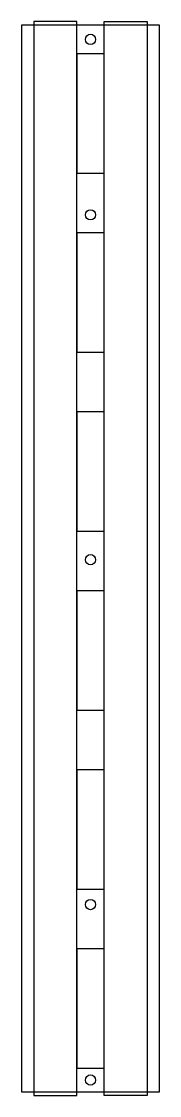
# Model space of a CAD drawing. Extents: x 718 to 834, y 986 to 1886.
import ezdxf

# ---------------------------------------------------------------- set-up
doc = ezdxf.new("R2010")
doc.units = 0
doc.layers.get('0').update_dxf_attribs({"linetype": 'CONTINUOUS'})

msp = doc.modelspace()

# ---------------------------------------------------------------- linework, layer by layer
for points in [[(718.44, 988.75), (834.44, 988.75), (834.44, 1882.75), (718.44, 1882.75)], [(728.94, 985.75), (764.94, 985.75), (764.94, 1885.75), (728.94, 1885.75)], [(823.94, 985.75), (787.94, 985.75), (787.94, 1885.75), (823.94, 1885.75)], [(764.94, 1758.75), (787.94, 1758.75), (787.94, 1858.75), (764.94, 1858.75)], [(764.94, 1608.75), (787.94, 1608.75), (787.94, 1708.75), (764.94, 1708.75)], [(764.94, 1458.75), (787.94, 1458.75), (787.94, 1558.75), (764.94, 1558.75)], [(764.94, 1308.75), (787.94, 1308.75), (787.94, 1408.75), (764.94, 1408.75)], [(764.94, 1158.75), (787.94, 1158.75), (787.94, 1258.75), (764.94, 1258.75)], [(764.94, 1008.75), (787.94, 1008.75), (787.94, 1108.75), (764.94, 1108.75)]]:
    msp.add_lwpolyline(points, close=True)
for centre in [(776.44, 1870.75), (776.44, 1723.75), (776.44, 1434.75), (776.44, 1145.75), (776.44, 998.75)]:
    msp.add_circle(centre, 4.3)

doc.saveas('drawing.dxf')
